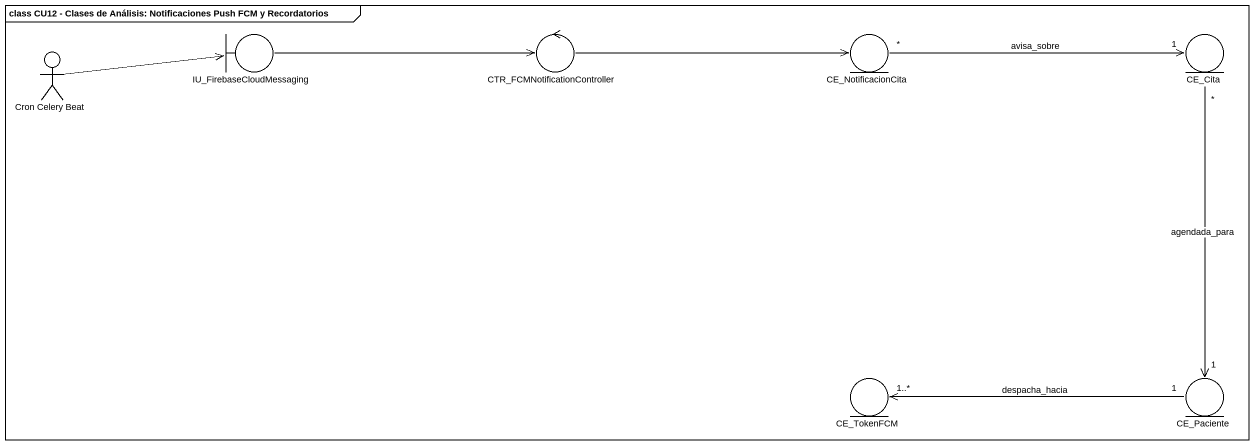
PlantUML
@startuml
mainframe class CU12 - Clases de Análisis: Notificaciones Push FCM y Recordatorios
actor "Cron Celery Beat" as Cron_Celery_Beat
boundary IU_FirebaseCloudMessaging
control "CTR_FCMNotificationController" as CTR_FCMNotificationControlle
entity CE_NotificacionCita
entity CE_Cita
entity CE_TokenFCM
entity CE_Paciente
Cron_Celery_Beat -right-> IU_FirebaseCloudMessaging
IU_FirebaseCloudMessaging -right-> CTR_FCMNotificationControlle
CTR_FCMNotificationControlle -right-> CE_NotificacionCita
CE_NotificacionCita "*" -right-> "1" CE_Cita : avisa_sobre
CE_Cita "*" --> "1" CE_Paciente : agendada_para
CE_Paciente "1" -left-> "1..*" CE_TokenFCM : despacha_hacia
@enduml
